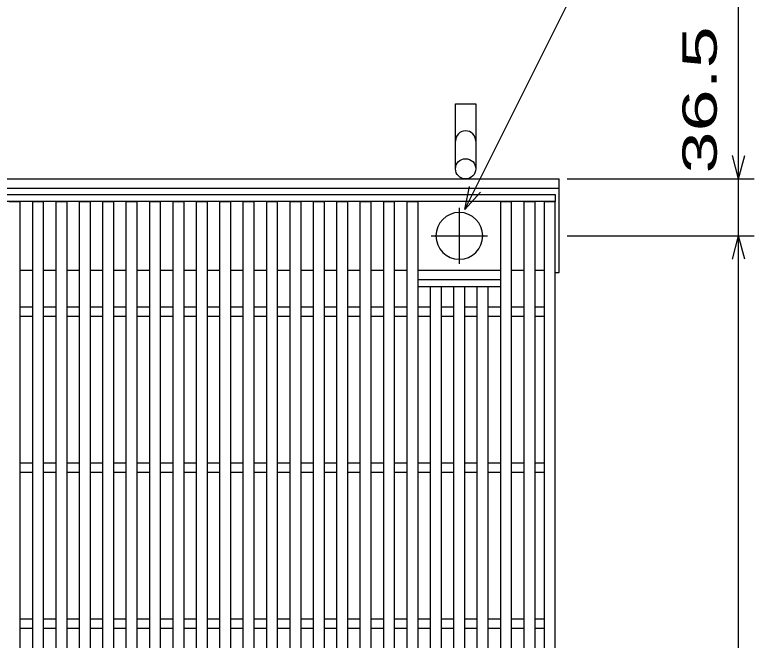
# Model space of a CAD drawing. Units: millimetres, scale not verified. Extents: x -1820 to 1731, y -1282 to 1054.
# Drawn here: x -694 to -220, y 188.2 to 589.3 of the extents above; entities that cross this region are included whole.
import ezdxf
from ezdxf.enums import TextEntityAlignment as Align

# ---------------------------------------------------------------- set-up
doc = ezdxf.new("R2010")
doc.units = ezdxf.units.MM
doc.header["$LTSCALE"] = 10
doc.linetypes.add('CHAIN', pattern=[18.5, 12, -1.5, 3.5, -1.5])
for name, color, linetype, lineweight in [('16', 3, 'Continuous', 25), ('19', 6, 'Continuous', 25), ('22', 2, 'Continuous', 25)]:
    doc.layers.add(name, color=color, linetype=linetype, lineweight=lineweight)
doc.styles.add('ベクトル', font='')
doc.styles.get('ベクトル').set_extended_font_data('ベクトル')

msp = doc.modelspace()

# ---------------------------------------------------------------- linework, layer by layer
at = {"layer": '16'}
for p, q in [((-847.5, 474), (-347.5, 474)), ((-347.5, 474), (-347.5, 469.5)), ((-347.5, 469.5), (-847.5, 469.5)), ((-697.5, 469.5), (-690.5, 469.5)), ((-690.5, -171.5), (-690.5, 469.5)), ((-682.5, -171.5), (-682.5, 469.5)), ((-682.5, 469.5), (-675.5, 469.5)), ((-675.5, -171.5), (-675.5, 469.5)), ((-667.5, -171.5), (-667.5, 469.5)), ((-667.5, 469.5), (-660.5, 469.5)), ((-660.5, -171.5), (-660.5, 469.5)), ((-652.5, -171.5), (-652.5, 469.5)), ((-652.5, 469.5), (-645.5, 469.5)), ((-645.5, -171.5), (-645.5, 469.5)), ((-637.5, -171.5), (-637.5, 469.5)), ((-637.5, 469.5), (-630.5, 469.5)), ((-630.5, -171.5), (-630.5, 469.5)), ((-622.5, -171.5), (-622.5, 469.5)), ((-622.5, 469.5), (-615.5, 469.5)), ((-615.5, -171.5), (-615.5, 469.5)), ((-607.5, -171.5), (-607.5, 469.5)), ((-607.5, 469.5), (-600.5, 469.5)), ((-600.5, -171.5), (-600.5, 469.5)), ((-592.5, -171.5), (-592.5, 469.5)), ((-592.5, 469.5), (-585.5, 469.5)), ((-585.5, -171.5), (-585.5, 469.5)), ((-577.5, -171.5), (-577.5, 469.5)), ((-577.5, 469.5), (-570.5, 469.5)), ((-570.5, -171.5), (-570.5, 469.5)), ((-562.5, -171.5), (-562.5, 469.5)), ((-562.5, 469.5), (-555.5, 469.5)), ((-555.5, -171.5), (-555.5, 469.5)), ((-547.5, -171.5), (-547.5, 469.5)), ((-547.5, 469.5), (-540.5, 469.5)), ((-540.5, -171.5), (-540.5, 469.5)), ((-532.5, -171.5), (-532.5, 469.5)), ((-532.5, 469.5), (-525.5, 469.5)), ((-525.5, -171.5), (-525.5, 469.5)), ((-517.5, -171.5), (-517.5, 469.5)), ((-517.5, 469.5), (-510.5, 469.5)), ((-510.5, -171.5), (-510.5, 469.5)), ((-502.5, -171.5), (-502.5, 469.5)), ((-502.5, 469.5), (-495.5, 469.5)), ((-495.5, -171.5), (-495.5, 469.5)), ((-487.5, -171.5), (-487.5, 469.5)), ((-487.5, 469.5), (-480.5, 469.5)), ((-480.5, -171.5), (-480.5, 469.5)), ((-472.5, -171.5), (-472.5, 469.5)), ((-472.5, 469.5), (-465.5, 469.5)), ((-465.5, -171.5), (-465.5, 469.5)), ((-457.5, -171.5), (-457.5, 469.5)), ((-457.5, 469.5), (-450.5, 469.5)), ((-450.5, -171.5), (-450.5, 469.5)), ((-442.5, -171.5), (-442.5, 469.5)), ((-442.5, 469.5), (-435.5, 469.5)), ((-435.5, -171.5), (-435.5, 469.5)), ((-382.5, -171.5), (-382.5, 469.5)), ((-382.5, 469.5), (-375.5, 469.5)), ((-375.5, -171.5), (-375.5, 469.5)), ((-367.5, -171.5), (-367.5, 469.5)), ((-367.5, 469.5), (-360.5, 469.5)), ((-360.5, -171.5), (-360.5, 469.5)), ((-354.5, -171.5), (-354.5, 469.5)), ((-354.5, 469.5), (-347.5, 469.5)), ((-347.5, -171.5), (-347.5, 469.5)), ((-690.5, 425.5), (-682.5, 425.5)), ((-675.5, 425.5), (-667.5, 425.5)), ((-660.5, 425.5), (-652.5, 425.5)), ((-645.5, 425.5), (-637.5, 425.5)), ((-630.5, 425.5), (-622.5, 425.5)), ((-615.5, 425.5), (-607.5, 425.5)), ((-600.5, 425.5), (-592.5, 425.5)), ((-585.5, 425.5), (-577.5, 425.5)), ((-570.5, 425.5), (-562.5, 425.5)), ((-555.5, 425.5), (-547.5, 425.5)), ((-540.5, 425.5), (-532.5, 425.5)), ((-525.5, 425.5), (-517.5, 425.5)), ((-510.5, 425.5), (-502.5, 425.5)), ((-495.5, 425.5), (-487.5, 425.5)), ((-480.5, 425.5), (-472.5, 425.5)), ((-465.5, 425.5), (-457.5, 425.5)), ((-450.5, 425.5), (-442.5, 425.5)), ((-435.5, 425.5), (-382.5, 425.5)), ((-375.5, 425.5), (-367.5, 425.5)), ((-360.5, 425.5), (-354.5, 425.5)), ((-435.5, 419.5), (-382.5, 419.5)), ((-435.5, 415), (-435.5, 419.5)), ((-382.5, 415), (-382.5, 419.5)), ((-435.5, 415), (-382.5, 415)), ((-427.5, -117), (-427.5, 415)), ((-420.5, -117), (-420.5, 415)), ((-412.5, -117), (-412.5, 415)), ((-405.5, -117), (-405.5, 415)), ((-397.5, -117), (-397.5, 415)), ((-390.5, -117), (-390.5, 415)), ((-690.5, 402), (-682.5, 402)), ((-675.5, 402), (-667.5, 402)), ((-660.5, 402), (-652.5, 402)), ((-645.5, 402), (-637.5, 402)), ((-630.5, 402), (-622.5, 402)), ((-615.5, 402), (-607.5, 402)), ((-600.5, 402), (-592.5, 402)), ((-585.5, 402), (-577.5, 402)), ((-570.5, 402), (-562.5, 402)), ((-555.5, 402), (-547.5, 402)), ((-540.5, 402), (-532.5, 402)), ((-525.5, 402), (-517.5, 402)), ((-510.5, 402), (-502.5, 402)), ((-495.5, 402), (-487.5, 402)), ((-480.5, 402), (-472.5, 402)), ((-465.5, 402), (-457.5, 402)), ((-450.5, 402), (-442.5, 402)), ((-435.5, 402), (-427.5, 402)), ((-420.5, 402), (-412.5, 402)), ((-405.5, 402), (-397.5, 402)), ((-390.5, 402), (-382.5, 402)), ((-375.5, 402), (-367.5, 402)), ((-360.5, 402), (-354.5, 402)), ((-690.5, 396), (-682.5, 396)), ((-675.5, 396), (-667.5, 396)), ((-660.5, 396), (-652.5, 396)), ((-645.5, 396), (-637.5, 396)), ((-630.5, 396), (-622.5, 396)), ((-615.5, 396), (-607.5, 396)), ((-600.5, 396), (-592.5, 396)), ((-585.5, 396), (-577.5, 396)), ((-570.5, 396), (-562.5, 396)), ((-555.5, 396), (-547.5, 396)), ((-540.5, 396), (-532.5, 396)), ((-525.5, 396), (-517.5, 396)), ((-510.5, 396), (-502.5, 396)), ((-495.5, 396), (-487.5, 396)), ((-480.5, 396), (-472.5, 396)), ((-465.5, 396), (-457.5, 396)), ((-450.5, 396), (-442.5, 396)), ((-435.5, 396), (-427.5, 396)), ((-420.5, 396), (-412.5, 396)), ((-405.5, 396), (-397.5, 396)), ((-390.5, 396), (-382.5, 396)), ((-375.5, 396), (-367.5, 396)), ((-360.5, 396), (-354.5, 396)), ((-690.5, 302), (-682.5, 302)), ((-675.5, 302), (-667.5, 302)), ((-660.5, 302), (-652.5, 302)), ((-645.5, 302), (-637.5, 302)), ((-630.5, 302), (-622.5, 302)), ((-615.5, 302), (-607.5, 302)), ((-600.5, 302), (-592.5, 302)), ((-585.5, 302), (-577.5, 302)), ((-570.5, 302), (-562.5, 302)), ((-555.5, 302), (-547.5, 302)), ((-540.5, 302), (-532.5, 302)), ((-525.5, 302), (-517.5, 302)), ((-510.5, 302), (-502.5, 302)), ((-495.5, 302), (-487.5, 302)), ((-480.5, 302), (-472.5, 302)), ((-465.5, 302), (-457.5, 302)), ((-450.5, 302), (-442.5, 302)), ((-435.5, 302), (-427.5, 302)), ((-420.5, 302), (-412.5, 302)), ((-405.5, 302), (-397.5, 302)), ((-390.5, 302), (-382.5, 302)), ((-375.5, 302), (-367.5, 302)), ((-360.5, 302), (-354.5, 302)), ((-690.5, 296), (-682.5, 296)), ((-675.5, 296), (-667.5, 296)), ((-660.5, 296), (-652.5, 296)), ((-645.5, 296), (-637.5, 296)), ((-630.5, 296), (-622.5, 296)), ((-615.5, 296), (-607.5, 296)), ((-600.5, 296), (-592.5, 296)), ((-585.5, 296), (-577.5, 296)), ((-570.5, 296), (-562.5, 296)), ((-555.5, 296), (-547.5, 296)), ((-540.5, 296), (-532.5, 296)), ((-525.5, 296), (-517.5, 296)), ((-510.5, 296), (-502.5, 296)), ((-495.5, 296), (-487.5, 296)), ((-480.5, 296), (-472.5, 296)), ((-465.5, 296), (-457.5, 296)), ((-450.5, 296), (-442.5, 296)), ((-435.5, 296), (-427.5, 296)), ((-420.5, 296), (-412.5, 296)), ((-405.5, 296), (-397.5, 296)), ((-390.5, 296), (-382.5, 296)), ((-375.5, 296), (-367.5, 296)), ((-360.5, 296), (-354.5, 296)), ((-690.5, 202), (-682.5, 202)), ((-675.5, 202), (-667.5, 202)), ((-660.5, 202), (-652.5, 202)), ((-645.5, 202), (-637.5, 202)), ((-630.5, 202), (-622.5, 202)), ((-615.5, 202), (-607.5, 202)), ((-600.5, 202), (-592.5, 202)), ((-585.5, 202), (-577.5, 202)), ((-570.5, 202), (-562.5, 202)), ((-555.5, 202), (-547.5, 202)), ((-540.5, 202), (-532.5, 202)), ((-525.5, 202), (-517.5, 202)), ((-510.5, 202), (-502.5, 202)), ((-495.5, 202), (-487.5, 202)), ((-480.5, 202), (-472.5, 202)), ((-465.5, 202), (-457.5, 202)), ((-450.5, 202), (-442.5, 202)), ((-435.5, 202), (-427.5, 202)), ((-420.5, 202), (-412.5, 202)), ((-405.5, 202), (-397.5, 202)), ((-390.5, 202), (-382.5, 202)), ((-375.5, 202), (-367.5, 202)), ((-360.5, 202), (-354.5, 202)), ((-690.5, 196), (-682.5, 196)), ((-675.5, 196), (-667.5, 196)), ((-660.5, 196), (-652.5, 196)), ((-645.5, 196), (-637.5, 196)), ((-630.5, 196), (-622.5, 196)), ((-615.5, 196), (-607.5, 196)), ((-600.5, 196), (-592.5, 196)), ((-585.5, 196), (-577.5, 196)), ((-570.5, 196), (-562.5, 196)), ((-555.5, 196), (-547.5, 196)), ((-540.5, 196), (-532.5, 196)), ((-525.5, 196), (-517.5, 196)), ((-510.5, 196), (-502.5, 196)), ((-495.5, 196), (-487.5, 196)), ((-480.5, 196), (-472.5, 196)), ((-465.5, 196), (-457.5, 196)), ((-450.5, 196), (-442.5, 196)), ((-435.5, 196), (-427.5, 196)), ((-420.5, 196), (-412.5, 196)), ((-405.5, 196), (-397.5, 196)), ((-390.5, 196), (-382.5, 196)), ((-375.5, 196), (-367.5, 196)), ((-360.5, 196), (-354.5, 196))]:
    msp.add_line(p, q, dxfattribs=at)
at = {"layer": '16', "linetype": 'CHAIN'}
for p, q in [((-409, 429.5), (-409, 465.5)), ((-427, 447.5), (-391, 447.5))]:
    msp.add_line(p, q, dxfattribs=at)
at = {"layer": '16'}
for start, end in [(90, 270), (270, 90)]:
    msp.add_arc((-409, 447.5), 15, start, end, dxfattribs=at)
at = {"layer": '19'}
for p, q in [((-411.5, 490.5), (-411.5, 532.12)), ((-411.5, 532.12), (-398.5, 532.12)), ((-398.5, 532.12), (-398.5, 490.5)), ((-1355, 484), (-345, 484)), ((-345, 424), (-345, 484)), ((-1355, 478), (-345, 478)), ((-347.5, 424), (-345, 424))]:
    msp.add_line(p, q, dxfattribs=at)
msp.add_circle((-405, 490.5), 6.5, dxfattribs=at)
msp.add_arc((-405, 508.34), 6.5, 0, 180, dxfattribs=at)
at = {"layer": '22', "color": 4}
for p, q in [((-405.5, 464.5), (-325.5, 624.5)), ((-230, 484), (-230, 604)), ((-230, 484), (-234, 499)), ((-230, 484), (-226, 499)), ((-340, 484), (-220, 484)), ((-230, 447.5), (-230, 484)), ((-405.5, 464.5), (-402.5, 479.1)), ((-405.5, 464.5), (-395.5, 475.5)), ((-340, 447.5), (-220, 447.5)), ((-234, 432.5), (-230, 447.5)), ((-226, 432.5), (-230, 447.5)), ((-230, -149.5), (-230, 447.5))]:
    msp.add_line(p, q, dxfattribs=at)

# ---------------------------------------------------------------- texts
at = {"layer": '22', "style": 'ベクトル', "width": 1.65}
msp.add_text(' 36.5 ', height=21.99, rotation=90, dxfattribs=at).set_placement((-255, 474), align=Align.MIDDLE_LEFT)

doc.saveas('drawing.dxf')
